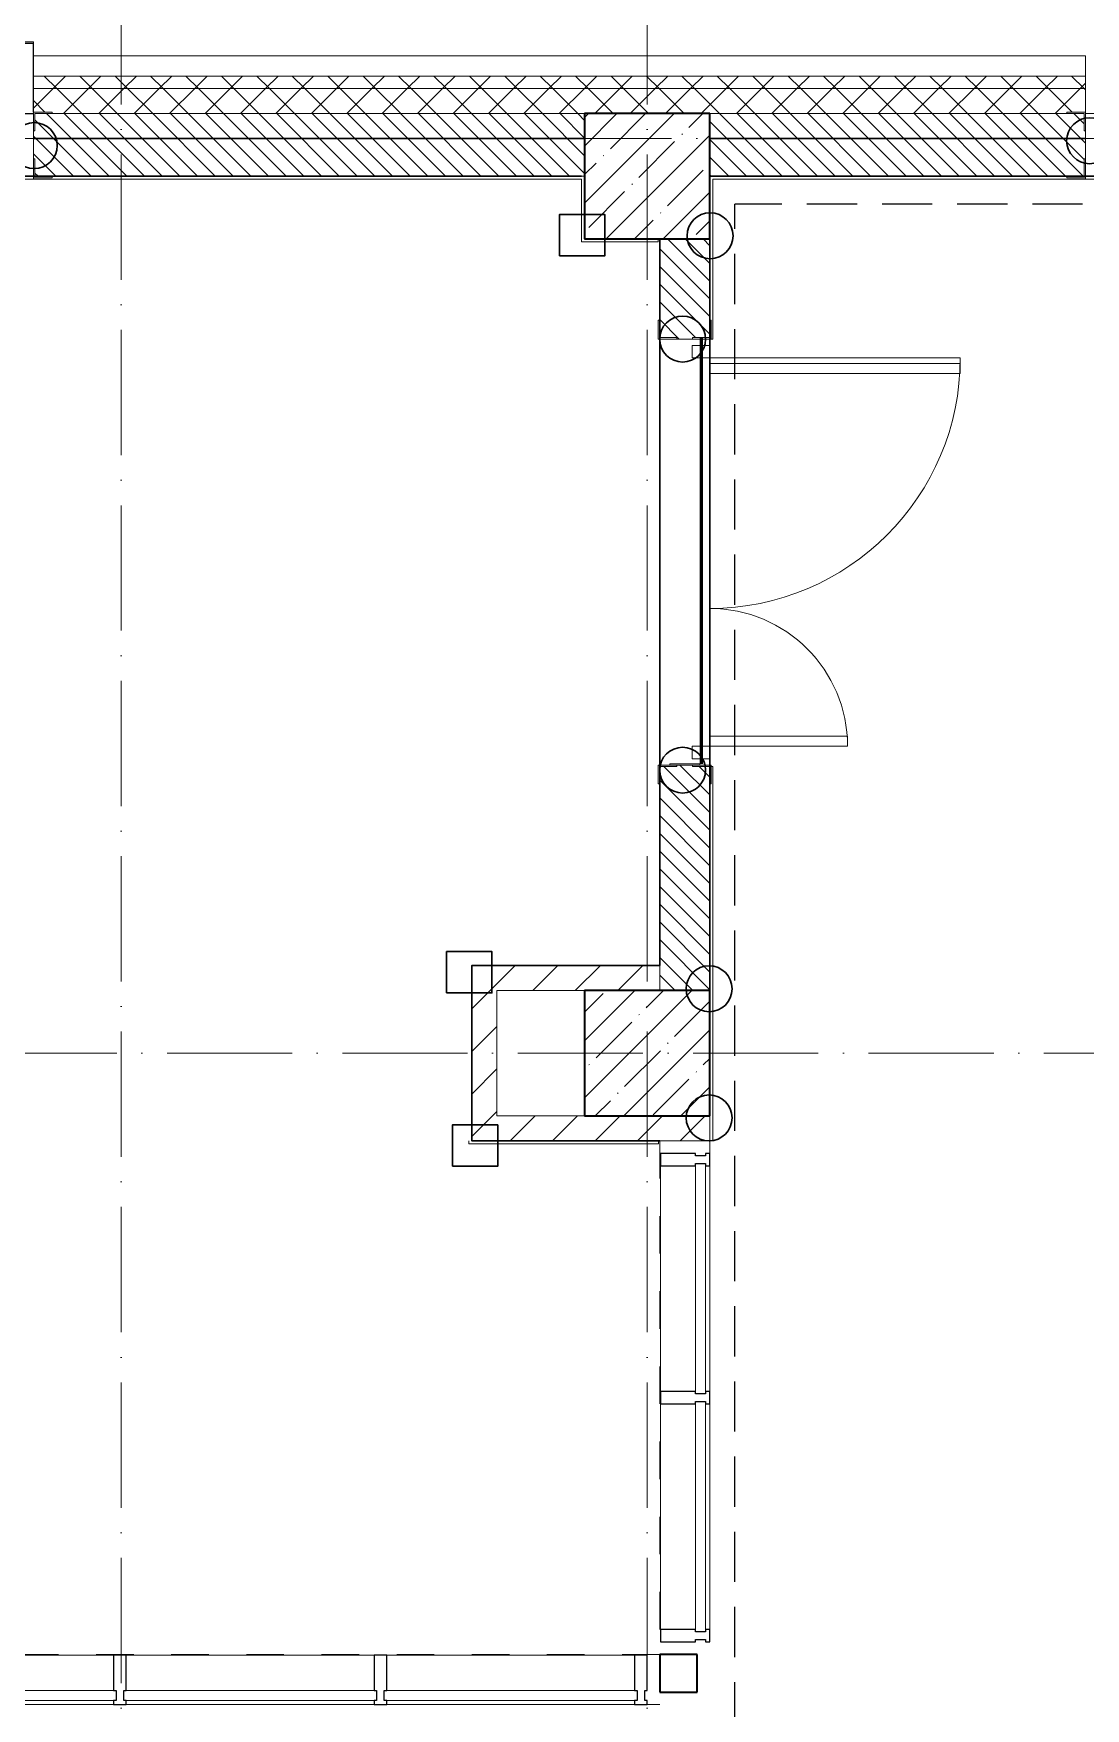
# Model space of a CAD drawing. Header units: millimetres. Extents: x -213536 to 1564669, y -45299 to 942238.
# Drawn here: x 440442 to 444642, y 468420 to 475105 of the extents above; entities that cross this region are included whole.
import ezdxf

# ---------------------------------------------------------------- set-up
doc = ezdxf.new("R2010")
doc.units = ezdxf.units.MM
for name, pattern in [('50_200_ШТРИХ_1Т_ш5_п1_п1_', [700, 500, -100, 0, -100]), ('Штрих короткий', [300, 150, -150]), ('Штриховая _2 мм - 1 мм_', [300, 200, -100])]:
    doc.linetypes.add(name, pattern=pattern)
for name, color, linetype, lineweight in [('0-1', 7, 'Continuous', 5), ('0-2', 7, 'Continuous', 9), ('2) ПГП 4м', 4, 'Continuous', 30), ('2.1) ПГП окна 2.8 м', 5, 'Continuous', 30), ('2.2) ПГП двери 2.4 -', 134, 'Continuous', 60), ('3) ЖБ 4м', 3, 'Continuous', 30), ('3.1) ЖБ окна 1.2 м', 102, 'Continuous', 30), ('4) Метл уголки', 6, 'Continuous', 30), ('5) Швы', 2, 'Continuous', 30), ('6) Мини окна 0.4 -', 10, 'Continuous', 30), ('Двери', 7, 'Continuous', 9), ('Импосты витража', 7, 'Continuous', 9), ('Импосты витража-1', 7, 'Continuous', 25), ('Несущие колонны', 7, 'Continuous', 9), ('Несущие колонны-1', 7, 'Continuous', 35), ('Обобщенные модели', 7, 'Continuous', 9), ('Общие ребра', 7, 'Continuous', 9), ('Окна', 7, 'Continuous', 9), ('Оси-2', 7, '50_200_ШТРИХ_1Т_ш5_п1_п1_', 9), ('Остекление-1', 7, 'Continuous', 9), ('Перемычка-1', 7, 'Штрих короткий', 9), ('Стены', 7, 'Continuous', 9), ('Стены-1', 7, 'Continuous', 13), ('Штриховка разреза-1', 7, 'Continuous', 9), ('Элементы узлов', 7, 'Continuous', 9)]:
    doc.layers.add(name, color=color, linetype=linetype, lineweight=lineweight)
doc.layers.add('СТ-1_1', color=7, linetype='Штриховая _2 мм - 1 мм_', lineweight=90, true_color=0x888888)
doc.layers.get('0-2').off()
pattern_1 = [(135, (0, 0), (-35.35534, -35.35534), [])]
pattern_2 = [(45, (0, 0), (-70.71068, 70.71068), []), (135, (0, 0), (-70.71068, -70.71068), [])]
pattern_3 = [(45, (0, 0), (-84.8528, 84.8528), [])]

# ---------------------------------------------------------------- blocks, each defined once
blk = doc.blocks.new('Ось 3 этаж')
at = {"layer": 'Оси-2'}
for p, q in [((440792.1, 423014.8), (440792.1, 477896.8)), ((442892.1, 423014.8), (442892.1, 477896.8)), ((459092.1, 474685.4), (428373.3, 474685.4)), ((428373.3, 471035.4), (459092.1, 471035.4))]:
    blk.add_line(p, q, dxfattribs=at)
blk = doc.blocks.new('BSC_Колонна _Прямоугольная - 500х500-V6-АИ2_03_План отделки стен 3-го этажа _Часть 2_')
at = {"layer": 'Несущие колонны'}
h = blk.add_hatch(dxfattribs=at)
h.set_pattern_fill('FP_11', color=256, style=0, pattern_type=2)
h.set_pattern_definition([(45, (-12200, -45800), (-114.04925, 114.04925), []), (45, (-12085.95, -45800), (-114.04925, 114.04925), [201.613, -40.323, 3.353, -36.97])])
h.paths.add_polyline_path([(-250, -250), (250, -250), (250, 250), (-250, 250), (-250, -40.6)], flags=0)
at = {"layer": 'Несущие колонны-1'}
for p, q in [((250, 250), (-250, 250)), ((-250, 250), (-250, -250)), ((250, -250), (250, 250)), ((-250, -250), (250, -250))]:
    blk.add_line(p, q, dxfattribs=at)
blk = doc.blocks.new('BSC_Колонна _Прямоугольная - 500х500-V72-АИ2_03_План отделки стен 3-го этажа _Часть 2_')
at = {"layer": 'Несущие колонны'}
h = blk.add_hatch(dxfattribs=at)
h.set_pattern_fill('FP_82', color=256, style=0, pattern_type=2)
h.set_pattern_definition([(45, (-12200, -49300), (-114.04925, 114.04925), []), (45, (-12085.95, -49300), (-114.04925, 114.04925), [201.613, -40.323, 3.353, -36.97])])
h.paths.add_polyline_path([(-250, -250), (250, -250), (250, 250), (-250, 250), (-250, 155.7)], flags=0)
at = {"layer": 'Несущие колонны-1'}
for p, q in [((250, 250), (-250, 250)), ((-250, 250), (-250, -250)), ((250, -250), (250, 250)), ((-250, -250), (250, -250))]:
    blk.add_line(p, q, dxfattribs=at)
blk = doc.blocks.new('Проем_Дверь_Прямоугольный - 1800х2700h_оконные проемы-25805030-АИ2_03_План отделки стен 3-го этажа _Часть 2_')
at = {"layer": 'Перемычка-1'}
for p, q in [((900, 125), (-900, 125)), ((900, -125), (-900, -125))]:
    blk.add_line(p, q, dxfattribs=at)
blk = doc.blocks.new('Проем_Дверь_Прямоугольный - 1700х2400h_дверные проемы-28704395-АИ2_03_План отделки стен 3-го этажа _Часть 2_')
at = {"layer": 'Перемычка-1'}
for p, q in [((850, 100), (-850, 100)), ((850, -100), (-850, -100))]:
    blk.add_line(p, q, dxfattribs=at)
blk = doc.blocks.new('Прямоугольный импост - Откос НВФ_50х280 мм-25993838-АИ2_03_План отделки стен 3-го этажа _Часть 2_')
at = {"layer": 'Импосты витража-1'}
for p, q in [((0, 130), (-50, 130)), ((-50, 130), (-50, -150)), ((0, -144), (0, 130)), ((-50, -150), (0, -150))]:
    blk.add_line(p, q, dxfattribs=at)
blk = doc.blocks.new('Дверь_Витражная_СКБ_2Ст2 - ДВВ_ДАО_СОШ_Классы-V189-АИ2_03_План отделки стен 3-го этажа _Часть 2_')
at = {"layer": 'Двери'}
for p, q in [((-775, 1035), (-775, 35)), ((775, 585), (775, 35))]:
    blk.add_line(p, q, dxfattribs=at)
for centre, radius, start, end in [((-775, 35), 1000, 360, 90), ((775, 35), 550, 90, 180)]:
    blk.add_arc(centre, radius, start, end, dxfattribs=at)
at = {"layer": 'Элементы узлов'}
for p, q in [((-713, 1035), (-753, 1035)), ((-753, 1035), (-753, 35)), ((-713, 35), (-713, 1035)), ((775, 585), (735, 585)), ((735, 585), (735, 35)), ((775, 35), (775, 585)), ((-825, 35), (-825, -35)), ((-775, 35), (-825, 35)), ((-775, 35), (-825, 35)), ((-825, 35), (-825, -35)), ((-775, -35), (-775, 35)), ((-775, -35), (-775, 35)), ((-753, 35), (-713, 35)), ((735, 35), (775, 35)), ((775, -35), (775, 35)), ((775, 35), (825, 35)), ((775, 35), (775, -35)), ((825, 35), (775, 35)), ((825, 35), (825, -35)), ((825, -35), (825, 35)), ((-825, -35), (-775, -35)), ((-825, -35), (-775, -35)), ((825, -35), (775, -35)), ((775, -35), (825, -35))]:
    blk.add_line(p, q, dxfattribs=at)
blk = doc.blocks.new('PNS_Панель прямоугольная2 - Нр_Стекло - 40мм-35307279-АИ2_03_План отделки стен 3-го этажа _Часть 2_')
at = {"layer": 'Остекление-1'}
for p, q in [((-505, 0), (505, 0)), ((495, 0), (-495, 0)), ((-495, -40), (495, -40))]:
    blk.add_line(p, q, dxfattribs=at)
blk = doc.blocks.new('Прямоугольный импост - Импост структурный с накладкой - 180мм-35307272-АИ2_03_План отделки стен 3-го этажа _Часть 2_')
at = {"layer": 'Импосты витража'}
for p, q in [((11160, 43397), (12150, 43397)), ((11160, 43200), (12150, 43200))]:
    blk.add_line(p, q, dxfattribs=at)
blk = doc.blocks.new('Прямоугольный импост - Импост структурный с накладкой - 180мм-28950551-АИ2_03_План отделки стен 3-го этажа _Часть 2_')
at = {"layer": 'Импосты витража-1'}
for p, q in [((-25, 40), (-25, 180)), ((-25, 180), (25, 180)), ((25, 180), (25, 40)), ((-15, 40), (-25, 40)), ((-25, -17), (-25, 0)), ((-25, 0), (-15, 0)), ((-15, 0), (-15, 40)), ((15, 40), (15, 0)), ((25, 40), (15, 40)), ((15, 0), (25, 0)), ((25, 0), (25, -17)), ((25, -17), (-25, -17))]:
    blk.add_line(p, q, dxfattribs=at)
blk = doc.blocks.new('PNS_Панель прямоугольная2 - Нр_Стекло - 40мм-35307233-АИ2_03_План отделки стен 3-го этажа _Часть 2_')
at = {"layer": 'Остекление-1'}
for p, q in [((-460, 0), (460, 0)), ((450, 0), (-450, 0)), ((-450, -40), (450, -40))]:
    blk.add_line(p, q, dxfattribs=at)
blk = doc.blocks.new('Прямоугольный импост - Импост структурный с накладкой - 180мм-35307229-АИ2_03_План отделки стен 3-го этажа _Часть 2_')
at = {"layer": 'Импосты витража'}
for p, q in [((12253, 44450), (12253, 45350)), ((12450, 44450), (12450, 45350))]:
    blk.add_line(p, q, dxfattribs=at)
blk = doc.blocks.new('Фахверк_СКБ_Уголок - 250_2700-27497298-АИ2_03_План отделки стен 3-го этажа _Часть 2_')
at = {"layer": 'Обобщенные модели'}
for p, q in [((200, 181), (125, 181)), ((125, 181), (125, 106)), ((131, 106), (131, 175)), ((131, 175), (200, 175)), ((200, 175), (200, 181)), ((125, 106), (131, 106)), ((131, -6), (125, -6)), ((125, -6), (125, -81)), ((131, -75), (131, -6)), ((125, -81), (200, -81)), ((200, -75), (131, -75)), ((200, -81), (200, -75))]:
    blk.add_line(p, q, dxfattribs=at)
blk = doc.blocks.new('154_Стойка_СКБ_Уголок - СМ-2480_200-28346303-АИ2_03_План отделки стен 3-го этажа _Часть 2_')
at = {"layer": 'Обобщенные модели'}
for p, q in [((125, 156), (125, 81)), ((200, 156), (125, 156)), ((131, 81), (131, 150)), ((131, 150), (200, 150)), ((200, 150), (200, 156)), ((125, 81), (131, 81)), ((131, 19), (125, 19)), ((125, 19), (125, -56)), ((131, -50), (131, 19)), ((125, -56), (200, -56)), ((200, -50), (131, -50)), ((200, -56), (200, -50))]:
    blk.add_line(p, q, dxfattribs=at)
blk = doc.blocks.new('Стойка_Влож_Полоса боковая - Полоса-28213942-АИ2_03_План отделки стен 3-го этажа _Часть 2_')
at = {"layer": 'Обобщенные модели'}
for p, q in [((-5, 60), (0, 60)), ((-5, -60), (-5, 60)), ((0, 31), (0, -31)), ((0, -60), (-5, -60))]:
    blk.add_line(p, q, dxfattribs=at)
blk = doc.blocks.new('Фахверк_СКБ_Уголок - 200_3960-28268576-АИ2_03_План отделки стен 3-го этажа _Часть 2_')
at = {"layer": 'Обобщенные модели'}
for p, q in [((200, 156), (125, 156)), ((125, 156), (125, 81)), ((131, 81), (131, 150)), ((131, 150), (200, 150)), ((200, 150), (200, 156)), ((125, 81), (131, 81)), ((131, 19), (125, 19)), ((125, 19), (125, -56)), ((131, -50), (131, 19)), ((125, -56), (200, -56)), ((200, -50), (131, -50)), ((200, -56), (200, -50))]:
    blk.add_line(p, q, dxfattribs=at)
blk = doc.blocks.new('Отлив_СКБ - Отлив витража_120_НВФ-V269-АИ2_03_План отделки стен 3-го этажа _Часть 2_')
at = {"layer": 'Окна'}
for p, q in [((0, 113), (0, 120)), ((1800, 120), (0, 120)), ((1800, 120), (1800, 113)), ((50, 2), (1750, 2))]:
    blk.add_line(p, q, dxfattribs=at)
blk = doc.blocks.new('BSC_Колонна _Прямоугольная1 - 150х150 _металл_-35311905-АИ2_03_План отделки стен 3-го этажа _Часть 2_')
at = {"layer": 'Несущие колонны-1'}
for p, q in [((75, 75), (-75, 75)), ((-75, 75), (-75, -75)), ((75, -75), (75, 75)), ((-75, -75), (75, -75))]:
    blk.add_line(p, q, dxfattribs=at)
blk = doc.blocks.new('Проем_Дверь_Прямоугольный - 4300х2800h_витражные проемы-35310898-АИ2_03_План отделки стен 3-го этажа _Часть 2_')
at = {"layer": 'Перемычка-1'}
for p, q in [((2150, 100), (-2150, 100)), ((2150, -100), (-2150, -100))]:
    blk.add_line(p, q, dxfattribs=at)
blk = doc.blocks.new('Проем_Дверь_Прямоугольный - 2050х2800h_витражные проемы-35311511-АИ2_03_План отделки стен 3-го этажа _Часть 2_')
at = {"layer": 'Перемычка-1'}
for p, q in [((1025, 100), (-1025, 100)), ((1025, -100), (-1025, -100))]:
    blk.add_line(p, q, dxfattribs=at)
blk = doc.blocks.new('0125-Р-ОО-Ш2-АР-о_23_10_2024_rvt-1-АИ2_03_План отделки стен 3-го этажа _Часть 2_')
at = {"layer": 'Штриховка разреза-1'}
h = blk.add_hatch(dxfattribs=at)
h.set_pattern_fill('FP_81', color=256, style=0, pattern_type=2)
h.set_pattern_definition(pattern_2)
h.paths.add_polyline_path([(26130, 49650), (26130, 49700), (17950, 49700), (17950, 49650), (23901.5, 49650)], flags=0)
h.paths.add_polyline_path([(15750, 49650), (16950, 49650), (16950, 49700), (15750, 49700)], flags=0)
h.paths.add_polyline_path([(13950, 49650), (13950, 49700), (9750, 49700), (9750, 49650), (12717.6, 49650)], flags=0)
h.paths.add_polyline_path([(7950, 49650), (7950, 49700), (-200, 49700), (-200, 49650), (7125.7, 49650)], flags=0)
h = blk.add_hatch(dxfattribs=at)
h.set_pattern_fill('FP_81', color=256, style=0, pattern_type=2)
h.set_pattern_definition(pattern_2)
h.paths.add_polyline_path([(26130, 49550), (26130, 49650), (17950, 49650), (17950, 49550), (26050, 49550)], flags=0)
h.paths.add_polyline_path([(16950, 49550), (16950, 49650), (15750, 49650), (15750, 49556), (15825, 49556), (15825, 49550), (16450, 49550)], flags=0)
h.paths.add_polyline_path([(13875, 49550), (13875, 49556), (13950, 49556), (13950, 49650), (9750, 49650), (9750, 49556), (9825, 49556), (9825, 49550), (12717.6, 49550)], flags=0)
h.paths.add_polyline_path([(7950, 49550), (7950, 49650), (-100, 49650), (-100, 49550), (7450, 49550)], flags=0)
h = blk.add_hatch(dxfattribs=at)
h.set_pattern_fill('FP_1', color=256, style=0, pattern_type=2)
h.set_pattern_definition(pattern_1)
h.paths.add_polyline_path([(11950, 49300), (11950, 49550), (9756, 49550), (9756, 49481), (9750, 49481), (9750, 49369), (9756, 49369), (9756, 49300), (10853.7, 49300)], flags=0)
h = blk.add_hatch(dxfattribs=at)
h.set_pattern_fill('FP_1', color=256, style=0, pattern_type=2)
h.set_pattern_definition(pattern_1)
h.paths.add_polyline_path([(15825, 49300), (16450, 49300), (16450, 49550), (15756, 49550), (15756, 49481), (15750, 49481), (15750, 49369), (15756, 49369), (15756, 49300)], flags=0)
h.paths.add_polyline_path([(13944, 49300), (13944, 49369), (13950, 49369), (13950, 49481), (13944, 49481), (13944, 49550), (12450, 49550), (12450, 49300), (13875, 49300)], flags=0)
h = blk.add_hatch(dxfattribs=at)
h.set_pattern_fill('FP_1', color=256, style=0, pattern_type=2)
h.set_pattern_definition(pattern_1)
h.paths.add_polyline_path([(12250, 46050), (12450, 46050), (12450, 46944), (12381, 46944), (12381, 46950), (12319, 46950), (12319, 46944), (12250, 46944), (12250, 46875)], flags=0)
h.paths.add_polyline_path([(12381, 48650), (12381, 48656), (12450, 48656), (12450, 49050), (12250, 49050), (12250, 48656), (12319, 48656), (12319, 48650)], flags=0)
h = blk.add_hatch(dxfattribs=at)
h.set_pattern_fill('FP_3', color=256, style=0, pattern_type=2)
h.set_pattern_definition(pattern_3)
h.paths.add_polyline_path([(12250, 46050), (12250, 46150), (11500, 46150), (11500, 46050), (11950, 46050)], flags=0)
h = blk.add_hatch(dxfattribs=at)
h.set_pattern_fill('FP_3', color=256, style=0, pattern_type=2)
h.set_pattern_definition(pattern_3)
h.paths.add_polyline_path([(11600, 45550), (11600, 46050), (11500, 46050), (11500, 45550)], flags=0)
h = blk.add_hatch(dxfattribs=at)
h.set_pattern_fill('FP_3', color=256, style=0, pattern_type=2)
h.set_pattern_definition(pattern_3)
h.paths.add_polyline_path([(11950, 45450), (12450, 45450), (12450, 45550), (11500, 45550), (11500, 45450)], flags=0)
at = {"layer": 'Общие ребра'}
for p, q in [((13950, 49700), (9750, 49700)), ((13950, 49650), (9750, 49650)), ((9825, 49550), (11950, 49550)), ((11950, 49550), (9825, 49550)), ((13875, 49550), (12450, 49550)), ((12450, 49550), (13875, 49550))]:
    blk.add_line(p, q, dxfattribs=at)
at = {"layer": 'Стены'}
blk.add_line((15750, 49300), (13950, 49300), dxfattribs=at)
at = {"layer": 'Стены-1'}
for p, q in [((13950, 49780), (9750, 49780)), ((9750, 49780), (9750, 49556)), ((13950, 49556), (13950, 49780)), ((9750, 49481), (9750, 49369)), ((13950, 49369), (13950, 49481)), ((9825, 49300), (11950, 49300)), ((12450, 49300), (13875, 49300)), ((12250, 49050), (12250, 48725)), ((12450, 48725), (12450, 49050)), ((12319, 48650), (12381, 48650)), ((12250, 46875), (12250, 46050)), ((12450, 46050), (12450, 46875)), ((12250, 46150), (11500, 46150)), ((11500, 46150), (11500, 46050)), ((12250, 46050), (12250, 46150)), ((11500, 46050), (11500, 45550)), ((11600, 45550), (11600, 46050)), ((11600, 46050), (11950, 46050)), ((11500, 45550), (11500, 45450)), ((11950, 45550), (11600, 45550)), ((12450, 45450), (12450, 45550)), ((11500, 45450), (12450, 45450))]:
    blk.add_line(p, q, dxfattribs=at)
at = {"layer": '0-2'}
for name, p in [('Отлив_СКБ - Отлив витража_120_НВФ-V269-АИ2_03_План отделки стен 3-го этажа _Часть 2_', (7950, 49717)), ('Прямоугольный импост - Откос НВФ_50х280 мм-25993838-АИ2_03_План отделки стен 3-го этажа _Часть 2_', (9750, 49700)), ('Фахверк_СКБ_Уголок - 250_2700-27497298-АИ2_03_План отделки стен 3-го этажа _Часть 2_', (9625, 49375)), ('BSC_Колонна _Прямоугольная - 500х500-V72-АИ2_03_План отделки стен 3-го этажа _Часть 2_', (12200, 49300)), ('BSC_Колонна _Прямоугольная - 500х500-V6-АИ2_03_План отделки стен 3-го этажа _Часть 2_', (12200, 45800)), ('Прямоугольный импост - Импост структурный с накладкой - 180мм-35307229-АИ2_03_План отделки стен 3-го этажа _Часть 2_', (0, 0)), ('Прямоугольный импост - Импост структурный с накладкой - 180мм-35307229-АИ2_03_План отделки стен 3-го этажа _Часть 2_', (0, -950)), ('Проем_Дверь_Прямоугольный - 4300х2800h_витражные проемы-35310898-АИ2_03_План отделки стен 3-го этажа _Часть 2_', (10100, 43300)), ('Прямоугольный импост - Импост структурный с накладкой - 180мм-35307272-АИ2_03_План отделки стен 3-го этажа _Часть 2_', (-2080, 0)), ('Прямоугольный импост - Импост структурный с накладкой - 180мм-35307272-АИ2_03_План отделки стен 3-го этажа _Часть 2_', (-1040, 0)), ('Прямоугольный импост - Импост структурный с накладкой - 180мм-35307272-АИ2_03_План отделки стен 3-го этажа _Часть 2_', (0, 0))]:
    blk.add_blockref(name, p, dxfattribs=at)
for name, p, rotation in [('Проем_Дверь_Прямоугольный - 1800х2700h_оконные проемы-25805030-АИ2_03_План отделки стен 3-го этажа _Часть 2_', (8850, 49425), 180), ('Фахверк_СКБ_Уголок - 250_2700-27497298-АИ2_03_План отделки стен 3-го этажа _Часть 2_', (14075, 49475), 180), ('Проем_Дверь_Прямоугольный - 1800х2700h_оконные проемы-25805030-АИ2_03_План отделки стен 3-го этажа _Часть 2_', (14850, 49425), 180), ('Фахверк_СКБ_Уголок - 200_3960-28268576-АИ2_03_План отделки стен 3-го этажа _Часть 2_', (12400, 48525), 89.99999999999991), ('Проем_Дверь_Прямоугольный - 1700х2400h_дверные проемы-28704395-АИ2_03_План отделки стен 3-го этажа _Часть 2_', (12350, 47800), 269.9999999999999), ('Дверь_Витражная_СКБ_2Ст2 - ДВВ_ДАО_СОШ_Классы-V189-АИ2_03_План отделки стен 3-го этажа _Часть 2_', (12415, 47800), 269.9999999999961), ('154_Стойка_СКБ_Уголок - СМ-2480_200-28346303-АИ2_03_План отделки стен 3-го этажа _Часть 2_', (12300, 47075), 269.9999999999999), ('Стойка_Влож_Полоса боковая - Полоса-28213942-АИ2_03_План отделки стен 3-го этажа _Часть 2_', (12350, 46950), 269.9999999999999), ('Проем_Дверь_Прямоугольный - 2050х2800h_витражные проемы-35311511-АИ2_03_План отделки стен 3-го этажа _Часть 2_', (12350, 44425), 89.99999999999993), ('PNS_Панель прямоугольная2 - Нр_Стекло - 40мм-35307233-АИ2_03_План отделки стен 3-го этажа _Часть 2_', (12433, 44900), 269.9999999999994), ('PNS_Панель прямоугольная2 - Нр_Стекло - 40мм-35307233-АИ2_03_План отделки стен 3-го этажа _Часть 2_', (12433, 43950), 269.9999999999994), ('BSC_Колонна _Прямоугольная1 - 150х150 _металл_-35311905-АИ2_03_План отделки стен 3-го этажа _Часть 2_', (12325, 43325), 270.0000000000001), ('PNS_Панель прямоугольная2 - Нр_Стекло - 40мм-35307279-АИ2_03_План отделки стен 3-го этажа _Часть 2_', (9575, 43217), 180), ('PNS_Панель прямоугольная2 - Нр_Стекло - 40мм-35307279-АИ2_03_План отделки стен 3-го этажа _Часть 2_', (10615, 43217), 180), ('PNS_Панель прямоугольная2 - Нр_Стекло - 40мм-35307279-АИ2_03_План отделки стен 3-го этажа _Часть 2_', (11655, 43217), 180)]:
    blk.add_blockref(name, p, dxfattribs=dict(at, rotation=rotation))
at = {"layer": '0-2', "extrusion": (0, 0, -1), "rotation": 270.0000000000007}
for p in [(-12433, 45375), (-12433, 44425), (-12433, 43475)]:
    blk.add_blockref('Прямоугольный импост - Импост структурный с накладкой - 180мм-28950551-АИ2_03_План отделки стен 3-го этажа _Часть 2_', p, dxfattribs=at)
at = {"layer": '0-2', "extrusion": (0, 0, -1)}
for p in [(-10095, 43217), (-11135, 43217), (-12175, 43217)]:
    blk.add_blockref('Прямоугольный импост - Импост структурный с накладкой - 180мм-28950551-АИ2_03_План отделки стен 3-го этажа _Часть 2_', p, dxfattribs=at)
blk = doc.blocks.new('3этНиз')
at = {"layer": 'СТ-1_1', "lineweight": 25}
for p in [(447030.1, 474423.4), (443242.1, 468325.4)]:
    blk.add_line(p, (443242.1, 474423.4), dxfattribs=at)
at = {"layer": 'Стены'}
for p, q in [((438659.1, 474535.4), (440442.1, 474535.4)), ((440442.1, 474523.4), (438659.1, 474523.4)), ((444642.1, 474535.4), (446442.1, 474535.4)), ((446442.1, 474523.4), (444642.1, 474523.4))]:
    blk.add_line(p, q, dxfattribs=at)
at = {"layer": 'Стены-1'}
for p, q in [((440442.1, 474529.4), (440442.1, 474523.4)), ((440442.1, 474523.4), (442630.1, 474523.4)), ((442642.1, 474535.4), (440517.1, 474535.4)), ((442630.1, 474523.4), (442630.1, 474273.4)), ((444567.1, 474535.4), (443142.1, 474535.4)), ((443154.1, 474523.4), (444642.1, 474523.4)), ((443154.1, 473885.4), (443154.1, 474523.4)), ((444642.1, 474523.4), (444642.1, 474529.4)), ((442630.1, 474273.4), (442936.1, 474273.4)), ((442936.1, 474273.4), (442936.1, 474285.4)), ((443142.1, 474285.4), (443142.1, 473960.4)), ((443148.1, 473885.4), (443154.1, 473885.4)), ((443154.1, 472179.4), (443148.1, 472179.4)), ((443154.1, 470685.4), (443154.1, 472179.4)), ((443142.1, 472110.4), (443142.1, 471285.4)), ((443142.1, 470785.4), (443142.1, 470685.4)), ((442180.1, 470685.4), (442180.1, 470673.4)), ((442180.1, 470673.4), (442937.1, 470673.4)), ((442937.1, 470685.4), (442192.1, 470685.4)), ((442937.1, 470673.4), (442937.1, 470685.4)), ((443142.1, 470685.4), (443154.1, 470685.4))]:
    blk.add_line(p, q, dxfattribs=at)
at = {"layer": '0-1'}
blk.add_blockref('0125-Р-ОО-Ш2-АР-о_23_10_2024_rvt-1-АИ2_03_План отделки стен 3-го этажа _Часть 2_', (430692.1, 425235.4), dxfattribs=at)

msp = doc.modelspace()

# ---------------------------------------------------------------- linework, layer by layer
at = {"layer": '2) ПГП 4м'}
for points in [[(442942.1, 474285.4), (442942.1, 471385.4), (442192.1, 471385.4), (442192.1, 470685.4), (442942.1, 470685.4)], [(443142.1, 474285.4), (443142.1, 471285.4)]]:
    msp.add_lwpolyline(points, dxfattribs=at)
at = {"layer": '2.1) ПГП окна 2.8 м'}
for points in [[(440442.1, 474685.4), (442642.1, 474685.4)], [(443142.1, 474685.4), (444642.1, 474685.4)]]:
    msp.add_lwpolyline(points, dxfattribs=at)
at = {"layer": '2.2) ПГП двери 2.4 -'}
msp.add_lwpolyline([(443107.6, 473891.4), (443107.6, 472190.4)], dxfattribs=at)
at = {"layer": '3) ЖБ 4м'}
for points in [[(442642.1, 474535.4), (442642.1, 474285.4), (442942.1, 474285.4)], [(443142.1, 474285.4), (443142.1, 474535.4)], [(443142.1, 470785.4), (443142.1, 471285.4)]]:
    msp.add_lwpolyline(points, dxfattribs=at)
at = {"layer": '3.1) ЖБ окна 1.2 м'}
for points in [[(442630.1, 474535.4), (438642.1, 474535.4)], [(447142.1, 474535.4), (443142.1, 474535.4)]]:
    msp.add_lwpolyline(points, dxfattribs=at)
at = {"layer": '4) Метл уголки'}
for points in [[(442541.9, 474217.8), (442723.2, 474217.8), (442723.2, 474382.6), (442541.9, 474382.6)], [(442091.3, 471276.2), (442272.5, 471276.2), (442272.5, 471441), (442091.3, 471441)], [(442114.3, 470584.1), (442295.6, 470584.1), (442295.6, 470748.9), (442114.3, 470748.9)]]:
    msp.add_lwpolyline(points, close=True, dxfattribs=at)
at = {"layer": '5) Швы'}
for centre in [(440445, 474658), (444658.4, 474677), (443143.3, 474297.7), (443033.7, 473885.3), (443033.7, 472165), (443139.5, 471292.4), (443139.5, 470777.1)]:
    msp.add_circle(centre, 91.6, dxfattribs=at)
at = {"layer": '6) Мини окна 0.4 -'}
msp.add_lwpolyline([(443107.6, 472704.7), (443107.6, 473291.5)], dxfattribs=at)

# ---------------------------------------------------------------- block references
at = {"color": 5, "lineweight": 30}
msp.add_blockref('Ось 3 этаж', (0, 0), dxfattribs=at)
at = {"layer": '3) ЖБ 4м'}
msp.add_blockref('3этНиз', (0, 0), dxfattribs=at)

doc.saveas('drawing.dxf')
